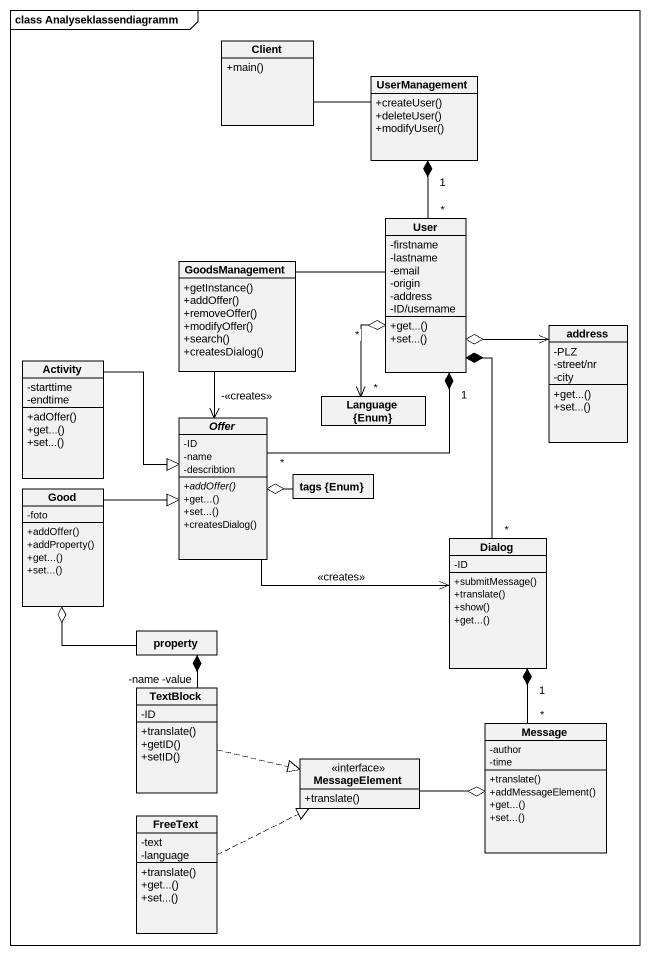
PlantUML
@startuml
mainframe class Analyseklassendiagramm
hide circle
hide empty members
skinparam classAttributeIconSize 0
class Client {
  +main()
}
class UserManagement {
  +createUser()
  +deleteUser()
  +modifyUser()
}
class User {
  -firstname
  -lastname
  -email
  -origin
  -address
  -ID/username
  +get...()
  +set...()
}
class GoodsManagement {
  +getInstance()
  +addOffer()
  +removeOffer()
  +modifyOffer()
  +search()
  +createsDialog()
}
class address {
  -PLZ
  -street/nr
  -city
  +get...()
  +set...()
}
class Activity {
  -starttime
  -endtime
  +adOffer()
  +get...()
  +set...()
}
abstract class Offer {
  -ID
  -name
  -describtion
  {abstract} +addOffer()
  +get...()
  +set...()
  +createsDialog()
}
class "Language {Enum}" as Language_Enum
class Good {
  -foto
  +addOffer()
  +addProperty()
  +get...()
  +set...()
}
class "tags {Enum}" as tags_Enum
class Dialog {
  -ID
  +submitMessage()
  +translate()
  +show()
  +get...()
}
class property
class TextBlock {
  -ID
  +translate()
  +getID()
  +setID()
}
class Message {
  -author
  -time
  +translate()
  +addMessageElement()
  +get...()
  +set...()
}
interface MessageElement {
  +translate()
}
class FreeText {
  -text
  -language
  +translate()
  +get...()
  +set...()
}
Client -right- UserManagement
UserManagement "1" *-- "*" User
User -left- GoodsManagement
User o-right-> address
User "1" *-- "*" Offer
User "*" o--> "*" Language_Enum
User *-- "*" Dialog
GoodsManagement --> "-<<creates>>" Offer
Activity -right-|> Offer
Offer o-right- tags_Enum
Offer -right-> Dialog : <<creates>>
Good -right-|> Offer
Good o-- property
Dialog "1" *-- "*" Message
property *-- "-name -value" TextBlock
TextBlock .right.|> MessageElement
Message o-left- MessageElement
FreeText .right.|> MessageElement
@enduml
